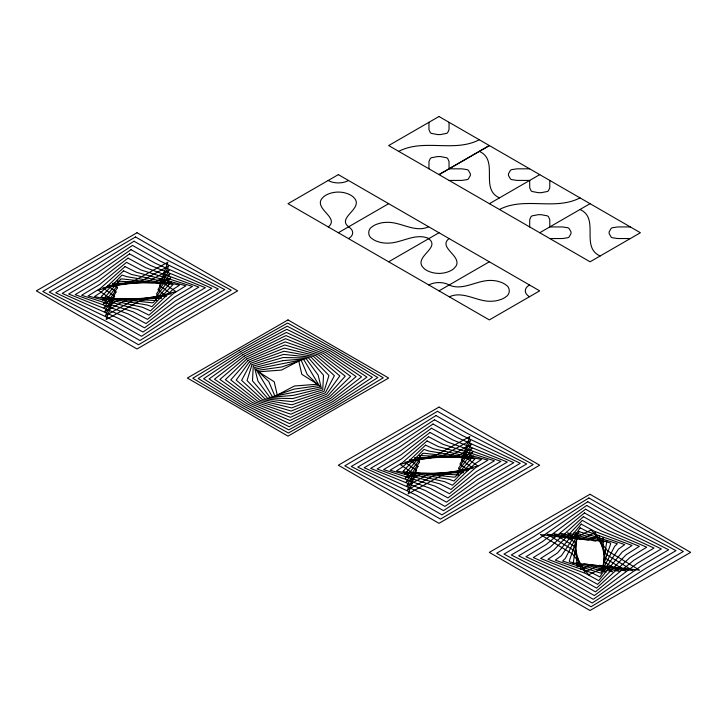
<?xml version="1.0" encoding="UTF-8"?>
<svg xmlns="http://www.w3.org/2000/svg" width="727" height="727" viewBox="0 0 727 727"><rect width="100%" height="100%" fill="white"/><g stroke="black" fill="none" stroke-linecap="round" stroke-linejoin="round"><path stroke-width="1.09" d="M428.93 168.809L428.975 161.439L430.329 158.459A5.652 3.262 0 0 1 431.42 157.741L437.336 156.596A20.211 11.668 0 0 1 440.653 156.596L446.578 157.741A5.652 3.262 0 0 1 447.659 158.459L449.022 161.439L449.059 168.809M449.059 122.318L449.022 129.688L447.659 132.668A5.652 3.262 0 0 1 446.578 133.386L440.653 134.531A20.211 11.668 0 0 1 437.336 134.531L431.42 133.386A5.652 3.262 0 0 1 430.329 132.668L428.975 129.688L428.93 122.318M529.683 226.924L529.719 219.554L531.083 216.582A5.652 3.262 0 0 1 532.164 215.855L538.089 214.71A20.211 11.668 0 0 1 541.406 214.71L547.322 215.855A5.652 3.262 0 0 1 548.412 216.582L549.766 219.554L549.812 226.924L562.58 226.951L567.732 227.733A5.652 3.262 0 0 1 568.977 228.36L570.959 231.777A20.211 11.668 0 0 1 570.959 233.694L568.977 237.111A5.652 3.262 0 0 1 567.732 237.738L562.58 238.529L549.812 238.547M549.812 180.432L549.766 187.802L548.412 190.783A5.652 3.262 0 0 1 547.322 191.501L541.406 192.646A20.211 11.668 0 0 1 538.089 192.646L532.164 191.501A5.652 3.262 0 0 1 531.083 190.783L529.719 187.802L529.683 180.432L516.915 180.405L511.753 179.624A5.652 3.262 0 0 1 510.508 178.996L508.527 175.58A20.211 11.668 0 0 1 508.527 173.662L510.508 170.245A5.652 3.262 0 0 1 511.753 169.618L516.915 168.837L529.683 168.809M328.268 226.924C338.537 218.872 319.989 211.412 320.343 202.488A18.557 10.714 0 0 1 321.661 198.88L323.588 196.799A19.429 11.223 0 0 1 327.677 194.282C334.375 191.328 342.299 191.328 348.996 194.282A19.429 11.223 0 0 1 353.086 196.799L355.003 198.88A18.557 10.714 0 0 1 356.33 202.488C356.703 211.33 338.1 218.963 348.66 226.779M449.059 238.547C438.79 246.607 457.338 254.068 456.992 262.992A18.557 10.714 0 0 1 455.665 266.591L453.739 268.681A19.429 11.223 0 0 1 449.659 271.198C442.961 274.143 435.037 274.143 428.339 271.198A19.429 11.223 0 0 1 424.25 268.681L422.323 266.591A18.557 10.714 0 0 1 421.006 262.992C420.624 254.15 439.235 246.517 428.676 238.701M338.337 232.74L388.663 203.678M388.663 261.793L438.999 232.74M489.416 203.678L539.743 174.625M438.999 290.855L489.326 261.793M539.743 232.74L590.079 203.678M398.732 151.38C423.768 138.257 454.221 152.87 479.257 139.748M499.476 209.494C524.521 196.372 554.974 210.984 580.01 197.871M428.676 226.779C414.781 233.203 400.804 221.608 386.6 222.353A18.557 10.714 0 0 0 380.357 223.116L376.74 224.225A19.429 11.223 0 0 0 372.378 226.588C367.489 229.214 367.489 236.257 372.378 238.892A19.429 11.223 0 0 0 376.74 241.255L380.357 242.364A18.557 10.714 0 0 0 386.6 243.127C400.895 243.818 414.89 232.295 428.93 238.547M449.322 296.816C463.208 290.391 477.194 301.987 491.397 301.242A18.557 10.714 0 0 0 497.641 300.478L501.248 299.37A19.429 11.223 0 0 0 505.61 297.007C510.508 294.371 510.508 287.338 505.61 284.702A19.429 11.223 0 0 0 501.248 282.34L497.641 281.231A18.557 10.714 0 0 0 491.397 280.468C477.094 279.777 463.099 291.291 449.059 285.039M449.15 180.432L461.918 180.405L467.07 179.624A5.652 3.262 0 0 0 468.315 178.996L470.305 175.58A20.211 11.668 0 0 0 470.305 173.662L468.315 170.245A5.652 3.262 0 0 0 467.07 169.618L461.918 168.837L449.15 168.809M630.336 226.924L617.577 226.951L612.416 227.733A5.652 3.262 0 0 0 611.171 228.36L609.19 231.777A20.211 11.668 0 0 0 609.19 233.694L611.171 237.111A5.652 3.262 0 0 0 612.416 237.738L617.577 238.529L630.336 238.547M580.01 209.494C600.138 218.482 580.01 246.989 600.138 255.986M479.347 151.38C499.476 160.367 479.347 188.875 499.476 197.871M529.501 296.716A14.358 8.288 0 0 1 529.501 284.993M428.839 284.993A14.358 8.288 0 0 1 449.15 284.993M348.487 226.879A14.358 8.288 0 0 1 348.487 238.601M348.487 180.487A14.358 8.288 0 0 1 328.177 180.487M253.278 366.108L252.478 380.821L267.363 398.078L292.836 398.541L322.724 389.945L323.524 375.241L308.648 357.984L283.176 357.52L253.278 366.108M576.865 539.043L573.14 563.834L577.247 562.743L612.652 571.858L603.11 565.715L606.836 540.924L602.728 542.015L567.324 532.891L576.865 539.043M251.978 364.681L247.053 380.584L264.892 398.823L292.436 401.677L324.024 391.371L328.958 375.477L311.12 357.23L283.575 354.385L251.978 364.681M577.956 535.308L569.268 561.08L569.923 561.88L605.909 572.276L602.02 569.45L610.707 543.669L610.053 542.878L574.076 532.482L577.956 535.308M113.076 300.415L106.133 319.526L139.766 300.96L175.916 291.636L160.949 281.294L167.892 262.183L134.259 280.749L98.1 290.073L113.076 300.415M415.062 474.767L408.12 493.869L441.752 475.304L477.903 465.989L462.935 455.638L469.869 436.536L436.245 455.102L400.086 464.417L415.062 474.767M114.575 296.189L105.415 315.627L133.305 300.324L171.154 293.872L159.449 285.52L168.609 266.082L140.72 281.385L102.87 287.837L114.575 296.189M416.553 470.542L407.402 489.971L435.291 474.676L473.141 468.224L461.436 459.873L470.587 440.435L442.707 455.738L404.857 462.181L416.553 470.542M579.056 531.582L565.397 558.336L562.598 561.017L600.92 573.176L614.579 546.422L617.387 543.741L579.056 531.582M250.679 363.255L241.628 380.357L262.411 399.577L292.027 404.803L325.332 392.807L334.384 375.705L313.591 356.484L283.975 351.25L250.679 363.255M116.066 291.954L104.697 311.729L126.843 299.697L166.392 296.107L157.959 289.755L169.327 269.981L147.181 282.012L107.632 285.602L116.066 291.954M418.052 466.307L406.684 486.081L428.821 474.04L468.37 470.46L459.937 464.099L471.305 444.324L449.168 456.365L409.619 459.946L418.052 466.307M580.146 527.847L561.526 555.582L555.264 560.153L592.414 573.103L599.83 576.911L618.45 549.176L624.711 544.605L587.57 531.655L580.146 527.847M117.565 287.728L103.979 307.839L120.373 299.061L161.621 298.343L156.459 293.981L170.045 273.87L153.651 282.649L112.403 283.366L117.565 287.728M419.552 462.081L405.966 482.183L422.36 473.413L463.608 472.695L458.446 468.333L472.023 448.223L455.629 456.992L414.39 457.71L419.552 462.081M249.379 361.828L236.193 380.121L259.939 400.332L291.627 407.938L326.632 394.234L339.809 375.941L316.063 355.73L284.384 348.115L249.379 361.828M119.055 283.503L103.261 303.941L113.912 298.433L156.859 300.578L154.96 298.206L170.763 277.769L160.113 283.276L117.165 281.131L119.055 283.503M421.042 457.846L405.248 478.284L415.899 472.777L458.837 474.931L456.947 472.559L472.741 452.121L462.099 457.628L419.152 455.475L421.042 457.846M581.236 524.112L557.654 552.829L547.94 559.29L585.662 573.521L598.739 580.646L622.321 551.929L632.036 545.468L594.313 531.237L581.236 524.112M101.825 296.153L100.989 297.17L147.327 305.049L151.97 306.667L173.035 284.539L126.698 276.66L122.054 275.042L101.825 296.153M403.812 470.496L402.967 471.514L449.313 479.402L453.957 481.02L475.022 458.891L428.685 451.004L424.032 449.386L403.812 470.496M120.555 279.268L102.543 300.042L107.451 297.797L152.088 302.814L153.47 302.441L171.481 281.667L166.574 283.912L121.936 278.895L120.555 279.268M422.541 453.621L404.53 474.395L409.437 472.15L454.075 477.166L455.456 476.794L473.459 456.011L468.561 458.255L423.914 453.239L422.541 453.621M248.08 360.401L230.768 379.885L257.467 401.077L291.227 411.073L327.932 395.661L345.243 376.168L318.544 354.976L284.784 344.98L248.08 360.401M582.336 520.387L553.783 550.075L540.615 558.427L578.919 573.93L597.639 584.372L626.201 554.683L639.36 546.331L601.056 530.819L582.336 520.387M246.78 358.974L225.343 379.658L254.995 401.831L290.818 414.208L329.231 397.087L350.668 376.404L321.016 354.231L285.184 341.854L246.78 358.974M123.545 270.808L101.108 292.254L94.519 296.534L142.556 307.285L150.48 310.902L172.908 289.455L179.505 285.175L131.469 274.424L123.545 270.808M425.531 445.16L403.094 466.607L396.506 470.887L444.542 481.637L452.458 485.254L474.895 463.808L481.483 459.519L433.446 448.768L425.531 445.16M583.427 516.652L549.912 547.322L533.291 557.564L572.167 574.348L596.549 588.107L630.073 557.427L646.694 547.195L607.808 530.41L583.427 516.652M125.044 266.582L100.39 288.355L88.058 295.907L137.794 309.52L148.98 315.127L173.626 293.354L185.967 285.802L136.231 272.189L125.044 266.582M427.031 440.925L402.376 462.708L390.045 470.251L439.78 483.873L450.967 489.48L475.612 467.697L487.953 460.155L438.217 446.532L427.031 440.925M245.481 357.539L219.908 379.421L252.514 402.585L290.418 417.343L330.531 398.514L356.094 376.631L323.488 353.476L285.593 338.718L245.481 357.539M126.543 262.347L99.672 284.466L81.597 295.271L133.023 311.756L147.481 319.362L174.344 297.243L192.428 286.438L140.993 269.953L126.543 262.347M428.521 436.7L401.658 458.81L383.583 469.624L435.01 486.109L449.468 493.706L476.33 471.596L494.415 460.782L442.979 444.297L428.521 436.7M584.517 512.917L546.032 544.578L525.957 556.7L565.424 574.766L595.458 591.833L633.944 560.181L654.018 548.058L614.551 529.992L584.517 512.917M244.172 356.112L214.483 379.194L250.043 403.331L290.018 420.479L331.83 399.941L361.528 376.868L325.96 352.722L285.993 335.583L244.172 356.112M128.034 258.121L98.954 280.567L75.135 294.644L128.261 313.991L145.991 323.588L175.062 301.142L198.889 287.065L145.763 267.718L128.034 258.121M430.02 432.465L400.94 454.92L377.113 468.988L430.248 488.344L447.968 497.94L477.048 475.494L500.876 461.418L447.75 442.061L430.02 432.465M585.617 509.191L542.16 541.824L518.633 555.837L558.672 575.175L594.359 595.567L637.815 562.934L661.343 548.921L621.303 529.583L585.617 509.191M129.533 253.887L98.236 276.669L68.665 294.008L123.499 316.227L144.491 327.822L175.78 305.04L205.359 287.701L150.525 265.482L129.533 253.887M431.52 428.239L400.223 451.022L370.652 468.361L425.477 490.58L446.478 502.166L477.766 479.384L507.337 462.045L452.512 439.826L431.52 428.239M242.873 354.685L209.058 378.958L247.571 404.085L289.61 423.614L333.13 401.377L366.953 377.104L328.44 351.977L286.393 332.448L242.873 354.685M586.707 505.456L538.289 539.071L511.308 554.974L551.929 575.593L593.268 599.302L641.687 565.688L668.667 549.785L628.046 529.165L586.707 505.456M131.024 249.661L97.527 272.779L62.204 293.381L118.728 318.462L142.992 332.048L176.497 308.93L211.821 288.328L155.296 263.247L131.024 249.661M433.01 424.005L399.505 447.123L364.191 467.725L420.715 492.815L444.979 506.401L478.484 483.282L513.807 462.681L457.283 437.59L433.01 424.005M241.573 353.258L203.624 378.731L245.099 404.839L289.21 426.74L334.429 402.803L372.378 377.331L330.912 351.223L286.792 329.313L241.573 353.258M132.523 245.426L96.809 268.881L55.743 292.745L113.966 320.698L141.501 336.283L177.215 312.828L218.282 288.964L160.058 261.011L132.523 245.426M434.51 419.779L398.787 443.234L357.729 467.097L415.944 495.051L443.488 510.627L479.202 487.181L520.268 463.308L462.045 435.355L434.51 419.779M587.798 501.721L534.418 536.317L503.984 554.101L545.177 576.002L592.178 603.028L645.558 568.432L676.001 550.648L634.798 528.747L587.798 501.721M240.273 351.832L198.198 378.494L242.618 405.584L288.81 429.875L335.738 404.23L377.813 377.567L333.384 350.469L287.201 326.178L240.273 351.832M134.022 241.2L96.091 264.982L49.282 292.118L109.195 322.942L140.002 340.509L177.933 316.727L224.743 289.591L164.829 258.767L134.022 241.2M436 415.544L398.069 439.335L351.259 466.47L411.182 497.286L441.989 514.861L479.92 491.07L526.73 463.944L466.807 433.119L436 415.544M588.897 497.995L530.546 533.573L496.65 553.238L591.078 606.763L649.429 571.186L683.325 551.511L588.897 497.995M238.974 350.396L192.773 378.258L240.146 406.338L288.41 433.01L337.037 405.657L383.238 377.795L335.865 349.723L287.601 323.042L238.974 350.396M135.513 236.966L42.811 291.482L104.434 325.178L138.512 344.743L231.213 290.227L169.591 256.531L135.513 236.966M437.5 411.318L344.798 465.834L406.42 499.522L440.489 519.087L533.191 464.571L471.578 430.884L437.5 411.318M137.012 232.74L36.35 290.855L137.012 348.969L237.674 290.855L137.012 232.74M338.337 174.625L288.001 203.678L489.326 319.916L539.661 290.855L338.337 174.625M438.999 116.502L388.663 145.564L590.079 261.793L640.405 232.74L438.999 116.502M489.326 145.564L438.999 174.625L489.416 145.564M288.001 319.916L187.339 378.031L288.001 436.145L388.663 378.031L288.001 319.916M438.999 407.084L338.337 465.207L438.999 523.322L539.661 465.207L438.999 407.084M589.988 494.26L489.326 552.375L589.988 610.498L690.65 552.375L589.988 494.26M298.752 360.983L281.567 370.052L258.485 371.824L274.197 381.748L277.26 395.07L294.444 386.001L317.526 384.229L301.814 374.314L298.752 360.983M591.342 529.919L573.421 538.562L540.334 534.554L572.494 553.965L588.634 574.839L606.554 566.197L639.642 570.204L607.481 550.784L591.342 529.919M595.213 532.664L580.746 539.425L547.086 534.136L573.585 550.239L584.762 572.094L599.23 565.333L632.89 570.622L606.391 554.519L595.213 532.664M599.093 535.417L588.079 540.288L553.829 533.727L574.675 546.504L580.891 569.341L591.896 564.47L626.147 571.031L605.3 558.254L599.093 535.417M602.965 538.171L595.404 541.152L560.581 533.309L575.775 542.778L577.011 566.587L584.572 563.607L619.404 571.449L604.201 561.98L602.965 538.171M301.223 360.238L281.967 366.926L257.185 370.397L268.763 381.511L274.788 395.824L294.044 389.136L318.826 385.664L307.239 374.541L301.223 360.238M282.776 360.656L254.577 367.544L257.912 381.048L269.835 397.324L293.235 395.406L321.425 388.518L318.099 375.005L306.167 358.729L282.776 360.656M303.695 359.483L255.886 368.971L272.307 396.578L320.125 387.091L303.695 359.483"/></g></svg>
